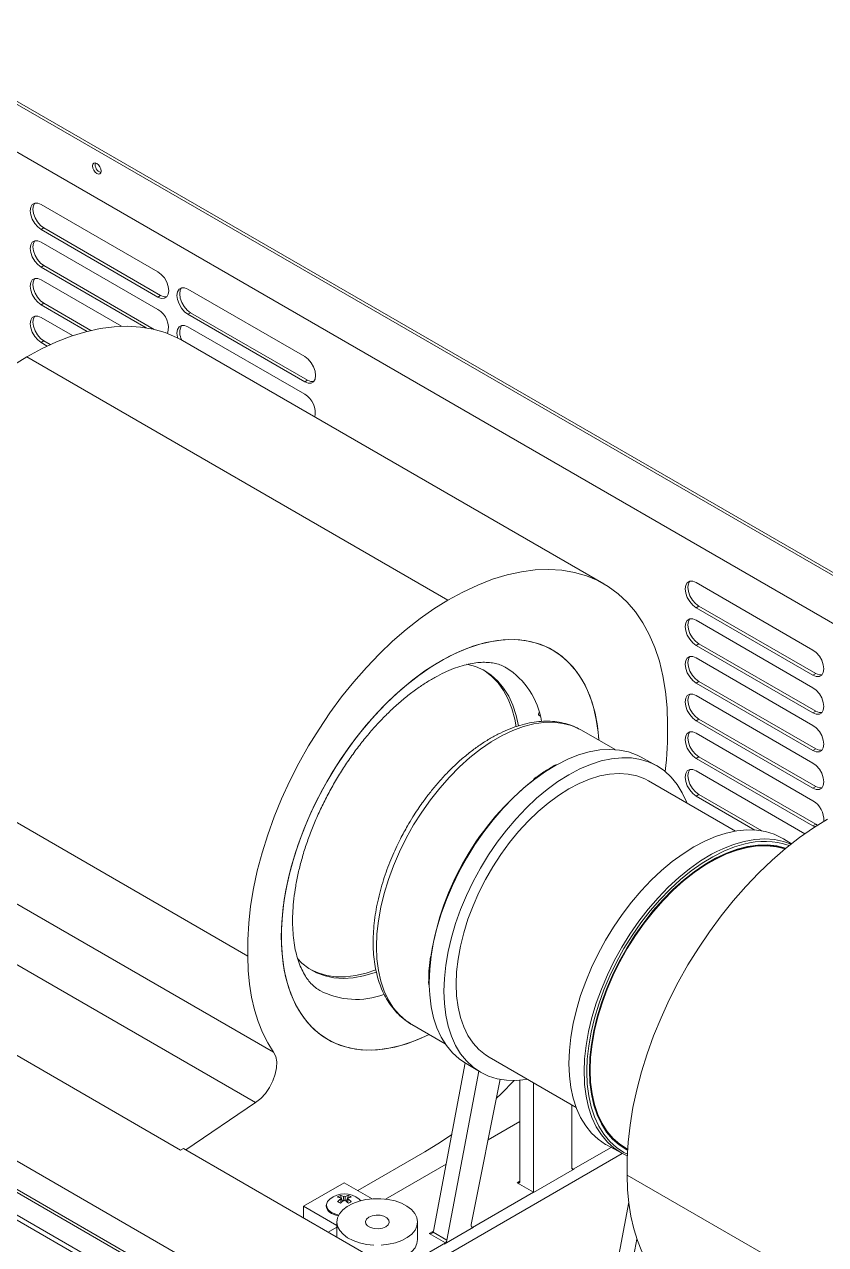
# Model space of a CAD drawing. Header units: millimetres. Extents: x 232323 to 272954, y -5343 to 8721.
# Drawn here: x 272023.9 to 272188.1, y 1152 to 1401.9 of the extents above; entities that cross this region are included whole.
import ezdxf

# ---------------------------------------------------------------- set-up
doc = ezdxf.new("R2010")
doc.units = ezdxf.units.MM
doc.header["$MEASUREMENT"] = 0
doc.layers.get('0').update_dxf_attribs({"linetype": 'CONTINUOUS'})
doc.layers.add('에어가이드', color=3, linetype='CONTINUOUS')

# ---------------------------------------------------------------- blocks, each defined once
blk = doc.blocks.new('A$C082D5D62')
at = {"color": 7, "linetype": 'Continuous', "lineweight": 15}
for p, q in [((146.1, 570.54), (784.22, 202.16)), ((146.66, 570.86), (784.78, 202.48)), ((146.1, 560.77), (775.75, 197.27)), ((660.06, 57.37), (9.19, 433.11)), ((660.06, 51.59), (9.19, 427.33)), ((660.06, 50.95), (9.19, 426.69)), ((483.23, 358.31), (459.29, 372.13)), ((459.84, 367.3), (459.29, 366.98)), ((459.29, 366.98), (483.23, 353.16)), ((459.84, 367.3), (483.78, 353.48)), ((483.23, 350.59), (459.29, 364.41)), ((459.84, 359.59), (459.29, 359.27)), ((459.29, 359.27), (480.78, 346.86)), ((459.84, 359.59), (482.48, 346.52)), ((475.79, 347.17), (459.29, 356.7)), ((483.78, 353.48), (483.23, 353.16)), ((513.29, 340.95), (489.35, 354.77)), ((459.84, 351.87), (459.29, 351.55)), ((459.29, 351.55), (468.69, 346.12)), ((459.84, 351.87), (469.47, 346.31)), ((489.91, 349.95), (489.35, 349.63)), ((489.91, 349.95), (513.85, 336.13)), ((465.75, 345.25), (459.29, 348.98)), ((489.35, 349.63), (513.29, 335.8)), ((513.29, 333.23), (489.35, 347.05)), ((459.84, 344.16), (459.29, 343.84)), ((459.29, 343.84), (460.54, 343.11)), ((459.84, 344.16), (461.15, 343.4)), ((574.56, 294.41), (488.26, 344.23)), ((542.64, 291.06), (456.34, 340.88)), ((513.85, 336.13), (513.29, 335.8)), ((617.41, 280.84), (593.47, 294.66)), ((594.03, 289.84), (593.47, 289.52)), ((593.47, 289.52), (617.41, 275.7)), ((594.03, 289.84), (617.97, 276.02)), ((617.41, 273.13), (593.47, 286.95)), ((594.03, 282.13), (593.47, 281.81)), ((593.47, 281.81), (617.41, 267.98)), ((594.03, 282.13), (617.97, 268.31)), ((617.41, 265.41), (593.47, 279.23)), ((617.97, 276.02), (617.41, 275.7)), ((594.03, 274.41), (593.47, 274.09)), ((593.47, 274.09), (617.41, 260.27)), ((594.03, 274.41), (617.97, 260.59)), ((617.41, 257.7), (593.47, 271.52)), ((501.64, 218.16), (415.34, 267.98)), ((561.27, 267.47), (561.55, 267.31)), ((617.97, 268.31), (617.41, 267.98)), ((594.03, 266.7), (593.47, 266.37)), ((593.47, 266.37), (617.41, 252.55)), ((594.03, 266.7), (617.97, 252.87)), ((570.01, 264.43), (569.7, 264.58)), ((569.75, 264.57), (570.01, 264.43)), ((576.89, 260.46), (570.01, 264.43)), ((617.41, 249.98), (593.47, 263.8)), ((617.97, 260.59), (617.41, 260.27)), ((585.3, 257.22), (582.19, 258.93)), ((594.03, 258.98), (593.47, 258.66)), ((593.47, 258.66), (617.41, 244.84)), ((594.03, 258.98), (617.97, 245.16)), ((615.76, 243.22), (593.47, 256.09)), ((601.56, 243.76), (583.75, 254.04)), ((617.97, 252.87), (617.41, 252.55)), ((594.03, 251.27), (593.47, 250.94)), ((593.47, 250.94), (605.54, 243.97)), ((594.03, 251.27), (606.95, 243.81)), ((506.93, 198.46), (420.63, 248.28)), ((617.97, 245.16), (617.41, 244.84)), ((617.97, 245.16), (618.36, 244.97)), ((617.41, 244.84), (617.84, 244.64)), ((613.02, 241.17), (611.36, 242.18)), ((503.24, 188.15), (416.94, 237.97)), ((398.78, 229.86), (487.87, 178.43)), ((538.68, 212.91), (538.7, 212.28)), ((535.21, 204.14), (535.06, 204.23)), ((535.21, 204.14), (542.08, 200.17)), ((546.17, 196.27), (539.7, 161.83)), ((546.06, 196.34), (549.09, 194.5)), ((551.08, 197.44), (568.89, 187.16)), ((548.94, 194.59), (542.43, 159.96)), ((553.32, 192.91), (547.41, 163.15)), ((557.36, 172.03), (557.36, 192.74)), ((560.15, 169.71), (560.15, 192.2)), ((488.95, 178.45), (503.24, 188.15)), ((568, 187.67), (568, 174.88)), ((557.36, 184.26), (550.86, 180.5)), ((488.43, 178.76), (487.87, 178.43)), ((563.59, 135.36), (488.43, 178.76)), ((537.92, 178.08), (524.15, 170.13)), ((534.28, 152.28), (578.33, 177.71)), ((568.29, 174.49), (576.04, 178.97)), ((575.15, 179.46), (578.25, 177.76)), ((578.98, 178.87), (579.44, 178.6)), ((542.27, 175.54), (529.85, 168.37)), ((568.56, 174.56), (560.15, 169.71)), ((568.29, 174.49), (568.07, 174.62)), ((568.55, 174.57), (568.56, 174.56)), ((665.67, 123.47), (579.37, 173.29)), ((513.01, 166.91), (521.36, 171.73)), ((521.36, 171.73), (527.08, 168.43)), ((560.14, 169.79), (556.81, 171.71)), ((520.61, 169.13), (521.03, 167.9)), ((522.23, 169.13), (521.81, 167.9)), ((547.67, 162.59), (560.14, 169.79)), ((560.14, 169.79), (560.14, 169.71)), ((560.14, 169.71), (560.15, 169.71)), ((579.69, 167.72), (574.81, 141.78)), ((513.01, 166.91), (513.01, 164.56)), ((519.89, 162.94), (513.01, 166.91)), ((517.72, 167.13), (517.72, 166.95)), ((519.89, 162.62), (518.13, 161.61)), ((519.89, 163.7), (519.89, 160.59)), ((536.42, 160.1), (536.42, 163.7)), ((547.86, 162.62), (541.89, 159.16)), ((547.67, 162.59), (547.46, 162.71)), ((547.86, 162.62), (547.86, 162.62)), ((538.82, 161.33), (542.16, 159.4)), ((539.61, 161.59), (542.43, 159.96)), ((581.36, 160.18), (577.82, 141.35)), ((532.05, 153.57), (542.16, 159.4)), ((541.88, 159.17), (541.89, 159.16))]:
    blk.add_line(p, q, dxfattribs=at)
at = {"color": 8, "linetype": 'Continuous', "lineweight": 15}
for p, q in [((659.69, 45.55), (23.76, 412.66)), ((24.59, 413.2), (659.69, 46.56)), ((571.09, 194.43), (571.09, 194.76)), ((556.81, 171.71), (557.36, 172.03)), ((538.82, 161.33), (539.7, 161.83))]:
    blk.add_line(p, q, dxfattribs=at)
at = {"color": 7, "linetype": 'Continuous', "lineweight": 15, "flags": 128}
for points in [[(471.59, 378.97), (471.52, 379.41), (471.33, 379.85), (471.04, 380.24), (470.7, 380.52), (470.36, 380.63), (470.07, 380.58), (469.88, 380.36), (469.81, 380), (469.88, 379.57), (470.07, 379.12), (470.36, 378.73), (470.7, 378.46), (471.04, 378.34), (471.33, 378.4), (471.52, 378.62), (471.59, 378.97)], [(459.29, 372.13), (458.6, 372.4), (457.98, 372.39), (457.48, 372.11), (457.17, 371.57), (457.06, 370.84), (457.17, 369.98), (457.48, 369.08), (457.98, 368.23), (458.6, 367.51), (459.29, 366.98)], [(458.01, 372.4), (457.72, 371.89), (457.62, 371.16), (457.72, 370.3), (458.04, 369.4), (458.53, 368.55), (459.15, 367.83), (459.84, 367.3)], [(459.29, 364.41), (458.6, 364.68), (457.98, 364.68), (457.48, 364.39), (457.17, 363.86), (457.06, 363.12), (457.17, 362.27), (457.48, 361.37), (457.98, 360.51), (458.6, 359.79), (459.29, 359.27)], [(458.01, 364.68), (457.72, 364.18), (457.62, 363.45), (457.72, 362.59), (458.04, 361.69), (458.53, 360.84), (459.15, 360.11), (459.84, 359.59)], [(483.23, 353.16), (483.91, 352.89), (484.54, 352.9), (485.03, 353.18), (485.34, 353.72), (485.45, 354.45), (485.34, 355.31), (485.03, 356.2), (484.54, 357.06), (483.91, 357.78), (483.23, 358.31)], [(459.29, 356.7), (458.6, 356.97), (457.98, 356.96), (457.48, 356.68), (457.17, 356.14), (457.06, 355.41), (457.17, 354.55), (457.48, 353.65), (457.98, 352.8), (458.6, 352.08), (459.29, 351.55)], [(458.01, 356.97), (457.72, 356.46), (457.62, 355.73), (457.72, 354.87), (458.04, 353.97), (458.53, 353.12), (459.15, 352.4), (459.84, 351.87)], [(489.35, 354.77), (488.66, 355.04), (488.04, 355.03), (487.55, 354.75), (487.23, 354.22), (487.12, 353.48), (487.23, 352.63), (487.55, 351.73), (488.04, 350.87), (488.66, 350.15), (489.35, 349.63)], [(488.08, 355.04), (487.79, 354.54), (487.68, 353.8), (487.79, 352.95), (488.11, 352.05), (488.6, 351.19), (489.22, 350.47), (489.91, 349.95)], [(483.78, 353.48), (484.47, 353.21), (485.06, 353.21)], [(459.29, 348.98), (458.6, 349.25), (457.98, 349.24), (457.48, 348.96), (457.17, 348.43), (457.06, 347.69), (457.17, 346.84), (457.48, 345.94), (457.98, 345.08), (458.6, 344.36), (459.29, 343.84)], [(458.01, 349.25), (457.72, 348.75), (457.62, 348.02), (457.72, 347.16), (458.04, 346.26), (458.53, 345.4), (459.15, 344.68), (459.84, 344.16)], [(488.26, 344.23), (487.01, 344.89), (484.7, 345.87), (482.25, 346.57), (479.68, 347.01), (477, 347.18), (474.23, 347.08), (471.37, 346.7), (468.45, 346.06), (465.47, 345.15), (462.45, 343.98), (459.4, 342.55), (456.34, 340.88)], [(489.35, 347.05), (488.66, 347.33), (488.04, 347.32), (487.55, 347.03), (487.23, 346.5), (487.12, 345.77), (487.23, 344.91), (487.27, 344.77)], [(456.34, 340.88), (453.47, 339.1), (450.62, 337.11), (447.79, 334.9), (445.01, 332.49), (442.28, 329.88), (439.62, 327.1), (437.04, 324.16), (434.55, 321.06), (432.17, 317.83), (429.91, 314.48), (427.78, 311.03), (425.79, 307.49), (423.95, 303.88), (422.27, 300.22), (420.76, 296.53), (419.41, 292.83), (418.25, 289.13), (417.28, 285.44), (416.5, 281.8), (415.91, 278.22), (415.52, 274.71), (415.33, 271.29), (415.34, 267.98)], [(513.29, 335.8), (513.98, 335.53), (514.6, 335.54), (515.09, 335.82), (515.41, 336.36), (515.52, 337.09), (515.41, 337.95), (515.09, 338.85), (514.6, 339.7), (513.98, 340.43), (513.29, 340.95)], [(513.85, 336.13), (514.54, 335.85), (515.12, 335.85)], [(587.62, 265.55), (587.52, 269.03), (587.2, 272.36), (586.68, 275.54), (585.95, 278.55), (585.02, 281.38), (583.89, 284.01), (582.57, 286.44), (581.06, 288.64), (579.37, 290.62), (577.51, 292.35), (575.49, 293.84), (573.32, 295.07), (571, 296.05), (568.55, 296.75), (565.98, 297.19), (563.3, 297.36), (560.53, 297.26), (557.68, 296.88), (554.75, 296.24), (551.77, 295.33), (548.75, 294.16), (545.7, 292.73), (542.64, 291.06)], [(592.2, 294.94), (591.91, 294.43), (591.8, 293.7), (591.91, 292.84), (592.22, 291.94), (592.72, 291.09), (593.34, 290.36), (594.03, 289.84)], [(593.47, 294.66), (592.78, 294.94), (592.16, 294.93), (591.67, 294.64), (591.35, 294.11), (591.24, 293.38), (591.35, 292.52), (591.67, 291.62), (592.16, 290.77), (592.78, 290.04), (593.47, 289.52)], [(542.64, 291.06), (539.77, 289.28), (536.92, 287.29), (534.09, 285.08), (531.31, 282.67), (528.58, 280.06), (525.92, 277.28), (523.34, 274.34), (520.85, 271.24), (518.47, 268.01), (516.22, 264.66), (514.09, 261.21), (512.09, 257.67), (510.25, 254.06), (508.57, 250.4), (507.06, 246.71), (505.72, 243.01), (504.55, 239.3), (503.58, 235.62), (502.8, 231.98), (502.21, 228.4), (501.82, 224.89), (501.63, 221.47), (501.64, 218.16)], [(593.47, 286.95), (592.78, 287.22), (592.16, 287.21), (591.67, 286.93), (591.35, 286.39), (591.24, 285.66), (591.35, 284.8), (591.67, 283.91), (592.16, 283.05), (592.78, 282.33), (593.47, 281.81)], [(592.2, 287.22), (591.91, 286.72), (591.8, 285.98), (591.91, 285.13), (592.22, 284.23), (592.72, 283.37), (593.34, 282.65), (594.03, 282.13)], [(573.56, 262.37), (573.42, 263.99), (573.03, 266.64), (572.45, 269.14), (571.68, 271.48), (570.72, 273.63), (569.59, 275.58), (568.29, 277.32), (566.82, 278.85), (565.19, 280.14), (563.42, 281.2), (561.52, 282.02), (559.5, 282.6), (557.36, 282.92), (555.12, 282.99), (552.8, 282.8), (550.41, 282.37), (547.97, 281.68), (545.48, 280.75), (542.97, 279.59), (540.44, 278.18), (537.92, 276.56), (535.42, 274.72), (532.95, 272.68), (530.53, 270.44), (528.17, 268.03), (525.89, 265.46), (523.71, 262.74), (521.62, 259.88), (519.66, 256.92), (517.82, 253.86), (516.12, 250.72), (514.57, 247.52), (513.19, 244.28), (511.97, 241.02), (510.92, 237.76), (510.06, 234.52), (509.38, 231.32), (508.89, 228.18), (508.6, 225.11), (508.5, 222.14)], [(538.76, 202.09), (536.66, 201.13), (534.18, 200.2), (531.73, 199.52), (529.34, 199.08), (527.02, 198.9), (524.79, 198.97), (522.65, 199.29), (520.62, 199.86), (518.72, 200.68), (516.95, 201.74), (515.33, 203.04), (513.86, 204.56), (512.55, 206.31), (511.42, 208.26), (510.47, 210.41), (509.69, 212.74), (509.11, 215.24), (508.72, 217.9), (508.53, 220.7), (508.53, 223.61), (508.72, 226.63), (509.11, 229.74), (509.69, 232.92), (510.47, 236.14), (511.42, 239.39), (512.55, 242.65), (513.86, 245.9), (515.33, 249.12), (516.95, 252.29), (518.72, 255.4), (520.62, 258.41), (522.65, 261.33), (524.79, 264.11), (527.02, 266.76), (529.34, 269.26), (531.73, 271.58), (534.18, 273.72), (536.66, 275.66), (539.18, 277.4), (541.7, 278.91), (544.23, 280.2), (546.73, 281.25), (549.2, 282.06), (551.62, 282.62), (553.97, 282.93), (556.25, 282.98), (558.44, 282.79), (560.52, 282.34), (562.49, 281.64), (564.33, 280.7), (566.02, 279.52), (567.57, 278.11), (568.96, 276.48), (570.18, 274.63), (571.22, 272.57), (572.09, 270.33), (572.77, 267.91), (573.25, 265.33), (573.55, 262.6), (573.56, 262.37)], [(617.41, 275.7), (618.1, 275.43), (618.72, 275.43), (619.21, 275.72), (619.53, 276.25), (619.64, 276.99), (619.53, 277.84), (619.21, 278.74), (618.72, 279.6), (618.1, 280.32), (617.41, 280.84)], [(557.09, 265.33), (556.62, 267.47), (555.94, 269.52), (555.08, 271.38), (554.05, 273.05), (552.84, 274.5), (551.48, 275.73), (549.96, 276.72), (548.31, 277.48), (546.53, 277.98), (546.53, 277.98)], [(593.47, 279.23), (592.78, 279.5), (592.16, 279.5), (591.67, 279.21), (591.35, 278.68), (591.24, 277.95), (591.35, 277.09), (591.67, 276.19), (592.16, 275.34), (592.78, 274.61), (593.47, 274.09)], [(592.2, 279.51), (591.91, 279), (591.8, 278.27), (591.91, 277.41), (592.22, 276.51), (592.72, 275.66), (593.34, 274.93), (594.03, 274.41)], [(556.62, 265.12), (556.33, 266.71), (555.75, 268.84), (554.98, 270.8), (554.03, 272.56), (552.91, 274.12), (551.62, 275.46), (550.18, 276.58), (549.88, 276.77)], [(617.97, 276.02), (618.66, 275.75), (619.24, 275.75)], [(617.41, 267.98), (618.1, 267.71), (618.72, 267.72), (619.21, 268), (619.53, 268.54), (619.64, 269.27), (619.53, 270.13), (619.21, 271.03), (618.72, 271.88), (618.1, 272.6), (617.41, 273.13)], [(593.47, 271.52), (592.78, 271.79), (592.16, 271.78), (591.67, 271.5), (591.35, 270.96), (591.24, 270.23), (591.35, 269.37), (591.67, 268.47), (592.16, 267.62), (592.78, 266.9), (593.47, 266.37)], [(592.2, 271.79), (591.91, 271.29), (591.8, 270.55), (591.91, 269.7), (592.22, 268.8), (592.72, 267.94), (593.34, 267.22), (594.03, 266.7)], [(617.97, 268.31), (618.66, 268.03), (619.24, 268.03)], [(617.41, 260.27), (618.1, 260), (618.72, 260), (619.21, 260.29), (619.53, 260.82), (619.64, 261.55), (619.53, 262.41), (619.21, 263.31), (618.72, 264.17), (618.1, 264.89), (617.41, 265.41)], [(593.47, 263.8), (592.78, 264.07), (592.16, 264.07), (591.67, 263.78), (591.35, 263.25), (591.24, 262.52), (591.35, 261.66), (591.67, 260.76), (592.16, 259.91), (592.78, 259.18), (593.47, 258.66)], [(592.2, 264.08), (591.91, 263.57), (591.8, 262.84), (591.91, 261.98), (592.22, 261.08), (592.72, 260.23), (593.34, 259.5), (594.03, 258.98)], [(564.86, 257.31), (564.91, 257.33), (567.17, 258.46), (569.4, 259.35), (571.6, 259.99), (573.73, 260.37), (575.8, 260.5), (577.77, 260.36), (579.64, 259.97), (581.39, 259.33), (582.19, 258.93)], [(617.97, 260.59), (618.66, 260.32), (619.24, 260.32)], [(541.81, 210.95), (541.91, 213.59), (542.2, 216.31), (542.68, 219.11), (543.35, 221.96), (544.21, 224.83), (545.24, 227.72), (546.44, 230.59), (547.8, 233.42), (549.31, 236.19), (550.96, 238.89), (552.73, 241.48), (554.61, 243.95), (556.59, 246.29), (558.66, 248.47), (560.79, 250.47), (562.97, 252.29), (565.18, 253.9), (567.42, 255.31), (569.65, 256.48), (571.86, 257.42), (574.04, 258.12), (576.17, 258.58), (578.24, 258.78), (580.22, 258.74), (582.1, 258.44), (583.88, 257.89), (585.52, 257.1), (587.03, 256.07), (588.39, 254.81), (589.59, 253.32), (590.62, 251.63), (591.48, 249.74), (591.56, 249.53)], [(617.41, 252.55), (618.1, 252.28), (618.72, 252.29), (619.21, 252.57), (619.53, 253.11), (619.64, 253.84), (619.53, 254.7), (619.21, 255.6), (618.72, 256.45), (618.1, 257.17), (617.41, 257.7)], [(544.31, 212.4), (544.41, 214.92), (544.7, 217.53), (545.19, 220.21), (545.87, 222.94), (546.73, 225.69), (547.77, 228.44), (548.98, 231.17), (550.34, 233.85), (551.85, 236.47), (553.49, 238.99), (555.25, 241.4), (557.12, 243.67), (559.07, 245.8), (561.09, 247.75), (563.17, 249.51), (565.28, 251.07), (567.42, 252.42), (569.55, 253.53), (571.66, 254.41), (573.74, 255.05), (575.76, 255.43), (577.72, 255.57), (579.58, 255.44), (581.34, 255.07), (582.98, 254.44), (583.75, 254.04)], [(593.47, 256.09), (592.78, 256.36), (592.16, 256.35), (591.67, 256.07), (591.35, 255.53), (591.24, 254.8), (591.35, 253.94), (591.67, 253.04), (592.16, 252.19), (592.78, 251.47), (593.47, 250.94)], [(592.2, 256.36), (591.91, 255.85), (591.8, 255.12), (591.91, 254.26), (592.22, 253.37), (592.72, 252.51), (593.34, 251.79), (594.03, 251.27)], [(617.97, 252.87), (618.66, 252.6), (619.24, 252.6)], [(620.37, 246.19), (617.5, 244.41), (614.65, 242.42), (611.82, 240.21), (609.03, 237.8), (606.3, 235.19), (603.64, 232.41), (601.06, 229.47), (598.58, 226.37), (596.2, 223.14), (593.94, 219.79), (591.81, 216.34), (589.82, 212.8), (587.98, 209.19), (586.3, 205.53), (584.78, 201.84), (583.44, 198.14), (582.28, 194.43), (581.31, 190.75), (580.52, 187.11), (579.94, 183.53), (579.55, 180.02), (579.36, 176.6), (579.37, 173.29)], [(567.42, 196.17), (567.52, 198.8), (567.81, 201.53), (568.29, 204.32), (568.97, 207.17), (569.82, 210.05), (570.85, 212.93), (572.05, 215.8), (573.41, 218.63), (574.92, 221.41), (576.57, 224.1), (578.34, 226.69), (580.22, 229.17), (582.21, 231.5), (584.27, 233.68), (586.4, 235.69), (588.58, 237.5), (590.8, 239.12), (593.03, 240.52), (595.26, 241.7), (597.47, 242.64), (599.66, 243.34), (601.79, 243.79), (603.85, 244), (605.83, 243.95), (607.72, 243.65), (609.49, 243.1), (611.13, 242.31), (611.36, 242.18)], [(571.09, 194.76), (571.19, 197.07), (571.49, 199.8), (571.98, 202.6), (572.66, 205.45), (573.53, 208.33), (574.57, 211.22), (575.79, 214.09), (577.17, 216.92), (578.7, 219.68), (580.36, 222.37), (582.15, 224.95), (584.06, 227.4), (586.05, 229.71), (588.13, 231.86), (590.28, 233.83), (592.47, 235.61), (594.69, 237.18), (596.93, 238.52), (599.16, 239.64), (601.37, 240.52), (603.24, 241.07)], [(571.63, 194.74), (571.73, 197.36), (572.03, 200.07), (572.52, 202.85), (573.21, 205.69), (574.08, 208.55), (575.13, 211.41), (576.35, 214.26), (577.74, 217.06), (579.27, 219.8), (580.94, 222.45), (582.74, 225), (584.64, 227.41), (586.64, 229.68), (588.72, 231.78), (590.86, 233.7), (593.05, 235.41), (595.26, 236.92), (597.48, 238.2), (599.69, 239.25), (601.87, 240.05), (604.01, 240.61), (606.09, 240.9), (608.09, 240.95), (610, 240.73), (611.79, 240.26), (611.86, 240.24)], [(571.75, 194.8), (571.85, 197.4), (572.14, 200.1), (572.63, 202.88), (573.32, 205.7), (574.19, 208.55), (575.23, 211.4), (576.45, 214.23), (577.83, 217.02), (579.36, 219.75), (581.02, 222.39), (582.81, 224.92), (584.71, 227.33), (586.7, 229.58), (588.77, 231.67), (590.9, 233.58), (593.07, 235.29), (595.27, 236.79), (597.48, 238.07), (599.69, 239.11), (601.86, 239.91), (603.99, 240.46), (606.06, 240.76), (608.05, 240.8), (609.95, 240.59), (611.72, 240.13)], [(571.77, 194.81), (571.87, 197.41), (572.17, 200.11), (572.66, 202.88), (573.34, 205.7), (574.21, 208.54), (575.26, 211.39), (576.47, 214.22), (577.85, 217.01), (579.38, 219.74), (581.04, 222.37), (582.83, 224.9), (584.72, 227.31), (586.71, 229.56), (588.78, 231.65), (590.91, 233.56), (593.08, 235.27), (595.28, 236.77), (597.49, 238.04), (599.69, 239.08), (601.86, 239.88), (603.99, 240.43), (606.06, 240.73), (608.05, 240.77), (609.94, 240.56), (611.69, 240.1)], [(597.71, 239.56), (598.92, 240.14), (601.15, 241.02), (603.34, 241.66), (605.48, 242.04), (607.54, 242.17), (609.52, 242.04), (611.39, 241.65), (612.92, 241.1)], [(508.5, 222.14), (508.6, 219.28), (508.89, 216.55), (509.38, 213.97), (510.06, 211.55), (510.92, 209.31), (511.97, 207.26), (513.19, 205.41), (514.57, 203.77), (516.12, 202.36), (517.82, 201.18), (519.66, 200.24), (521.62, 199.54), (523.71, 199.1), (525.89, 198.9), (528.17, 198.96), (530.53, 199.27), (532.95, 199.83), (535.42, 200.64), (537.92, 201.69), (538.76, 202.09)], [(501.64, 218.16), (501.73, 215.23), (501.98, 212.42), (502.4, 209.72), (502.99, 207.16), (503.74, 204.74), (504.65, 202.48), (505.71, 200.38), (506.93, 198.46)], [(511.79, 217.63), (512.71, 216.71), (514.15, 215.6), (515.73, 214.72), (517.45, 214.09), (519.28, 213.71), (521.22, 213.58), (523.24, 213.7), (525.34, 214.08), (527.49, 214.7), (527.94, 214.86)], [(514.45, 215.4), (516.02, 214.7), (517.79, 214.19), (519.68, 213.93), (521.66, 213.93), (523.72, 214.18), (525.85, 214.68), (527.87, 215.37)], [(546.06, 196.34), (544.94, 197.11), (543.54, 198.36), (542.31, 199.84), (541.26, 201.54), (540.38, 203.44), (539.69, 205.53), (539.19, 207.79), (538.9, 210.2), (538.8, 212.11)], [(558.88, 192.93), (558.66, 192.89), (556.59, 192.69), (554.61, 192.74), (552.73, 193.03), (550.96, 193.58), (549.31, 194.37), (547.8, 195.4), (546.44, 196.67), (545.24, 198.15), (544.21, 199.84), (543.35, 201.73), (542.68, 203.8), (542.2, 206.04), (541.91, 208.43), (541.81, 210.95)], [(551.08, 197.44), (550.34, 197.9), (548.98, 199.01), (547.77, 200.35), (546.73, 201.9), (545.87, 203.66), (545.19, 205.6), (544.7, 207.72), (544.41, 209.99), (544.31, 212.4)], [(503.24, 188.15), (504.28, 188.99), (505.24, 190.04), (506.08, 191.26), (506.76, 192.58), (507.25, 193.94), (507.51, 195.27), (507.55, 196.51), (507.35, 197.59), (506.93, 198.46)], [(575.15, 179.46), (574.92, 179.59), (573.41, 180.62), (572.05, 181.88), (570.85, 183.36), (569.82, 185.06), (568.97, 186.95), (568.29, 189.02), (567.81, 191.26), (567.52, 193.65), (567.42, 196.17)], [(552.56, 189.08), (553.51, 189.97), (556.23, 192.68)], [(579.38, 177.21), (578.23, 177.77), (576.68, 178.78), (575.29, 180.04), (574.06, 181.52), (573, 183.21), (572.13, 185.11), (571.44, 187.2), (570.94, 189.46), (570.64, 191.88), (570.59, 192.59)], [(579.43, 178.42), (579.27, 178.5), (577.74, 179.47), (576.35, 180.67), (575.13, 182.11), (574.08, 183.76), (573.21, 185.61), (572.52, 187.65), (572.03, 189.87), (571.73, 192.24), (571.63, 194.74)], [(579.44, 178.58), (579.36, 178.63), (577.83, 179.59), (576.45, 180.79), (575.23, 182.22), (574.19, 183.86), (573.32, 185.71), (572.63, 187.74), (572.14, 189.95), (571.85, 192.3), (571.75, 194.8)], [(578.98, 178.87), (577.85, 179.62), (576.47, 180.81), (575.26, 182.24), (574.21, 183.88), (573.34, 185.73), (572.66, 187.76), (572.17, 189.96), (571.87, 192.32), (571.77, 194.81)], [(537.92, 178.08), (541.09, 180.03), (543.41, 181.6)], [(579.37, 173.29), (579.45, 170.36), (579.71, 167.55), (580.13, 164.85), (580.71, 162.29), (581.46, 159.87), (582.37, 157.61), (583.44, 155.51), (584.65, 153.59)], [(518.42, 168.38), (517.95, 167.88), (517.73, 167.28), (517.8, 166.68), (518.17, 166.11), (518.8, 165.62)], [(528.97, 158.95), (530.47, 159.12), (531.89, 159.44), (533.18, 159.91), (534.3, 160.51), (535.21, 161.22), (535.89, 162.01), (536.29, 162.86), (536.42, 163.73), (536.27, 164.61), (535.84, 165.45), (535.16, 166.24), (534.23, 166.94), (533.09, 167.53), (531.79, 167.99), (530.36, 168.3), (528.86, 168.46), (527.34, 168.45), (525.84, 168.28), (524.42, 167.96), (523.13, 167.49), (522.01, 166.89), (521.1, 166.18), (520.43, 165.39), (520.02, 164.54), (519.89, 163.67), (520.04, 162.79), (520.47, 161.95), (521.16, 161.16), (522.08, 160.46), (523.22, 159.87), (524.52, 159.41), (525.95, 159.1), (527.45, 158.94)], [(524.76, 168.05), (524.67, 168.15), (524.42, 168.38)], [(518.8, 165.62), (519.64, 165.26), (520.25, 165.1)], [(518.8, 165.43), (519.64, 165.07), (520.17, 164.93)], [(528.4, 162.3), (529.21, 162.43), (529.9, 162.72), (530.38, 163.12), (530.59, 163.59), (530.51, 164.08), (530.14, 164.52), (529.53, 164.86), (528.76, 165.07), (527.91, 165.1), (527.1, 164.97), (526.41, 164.68), (525.93, 164.28), (525.72, 163.81), (525.81, 163.32), (526.17, 162.88), (526.78, 162.54), (527.55, 162.33), (528.4, 162.3)], [(528.97, 155.35), (530.47, 155.52), (531.89, 155.84), (533.18, 156.31), (534.3, 156.91), (535.21, 157.61), (535.89, 158.41), (536.29, 159.25), (536.42, 160.1)]]:
    blk.add_lwpolyline(points, dxfattribs=at)
at = {"color": 8, "linetype": 'Continuous', "lineweight": 15, "flags": 128}
for points in [[(528, 220.08), (528.09, 222.68), (528.39, 225.38), (528.88, 228.15), (529.56, 230.97), (530.43, 233.82), (531.48, 236.67), (532.7, 239.5), (534.07, 242.28), (535.6, 245.01), (537.26, 247.65), (539.05, 250.18), (540.94, 252.58), (542.93, 254.83), (545, 256.92), (547.13, 258.83), (549.3, 260.54), (551.5, 262.04), (553.71, 263.31), (555.91, 264.35), (558.08, 265.15), (560.21, 265.7), (562.28, 266), (564.27, 266.04), (566.16, 265.83), (567.95, 265.36), (569.61, 264.64), (569.75, 264.57)], [(538.8, 212.11), (538.8, 212.75), (538.9, 215.42), (539.19, 218.18), (539.69, 221.01), (540.38, 223.9), (541.26, 226.81), (542.31, 229.73), (543.54, 232.63), (544.94, 235.49), (546.48, 238.29), (548.17, 241), (549.98, 243.61), (551.9, 246.09), (553.92, 248.43), (556.02, 250.6), (558.19, 252.59), (560.41, 254.39), (562.65, 255.97), (564.86, 257.31)], [(570.59, 192.59), (570.54, 194.43), (570.64, 197.09), (570.94, 199.85), (571.44, 202.69), (572.13, 205.57), (573, 208.48), (574.06, 211.4), (575.29, 214.3), (576.68, 217.16), (578.23, 219.96), (579.91, 222.67), (581.72, 225.28), (583.65, 227.76), (585.67, 230.1), (587.77, 232.27), (589.94, 234.26), (592.15, 236.06), (594.4, 237.64), (596.66, 239.01), (597.71, 239.56)], [(535.06, 204.23), (534.07, 204.89), (532.7, 206.09), (531.48, 207.51), (530.43, 209.15), (529.56, 211), (528.88, 213.03), (528.39, 215.23), (528.09, 217.59), (528, 220.08)], [(579.39, 177.6), (578.7, 177.95), (577.17, 178.96), (575.79, 180.2), (574.57, 181.66), (573.53, 183.34), (572.66, 185.22), (571.98, 187.28), (571.49, 189.52), (571.19, 191.91), (571.09, 194.43)]]:
    blk.add_lwpolyline(points, dxfattribs=at)
at = {"color": 7, "linetype": 'Continuous', "lineweight": 15}
for centre, radius, start, end in [((472.04, 380.26), 1.67, 167.3762, 252.6184), ((481.17, 346.91), 4.21, 343.0027, 60.7767), ((490.84, 345.85), 3.13, 151.874, 209.4693), ((511.1, 329.45), 4.37, 348.4167, 59.924), ((545.93, 263.63), 16.12, 9.4436, 57.5326), ((561.62, 267.71), 0.425, 126.2647, 214.7125), ((561.7, 267.51), 0.242, 148.5088, 242.3955), ((515.15, 264.26), 72.49, 353.4306, 1.0256), ((595.77, 209.35), 57.3, 128.5749, 170.9226), ((615.05, 246.07), 4.57, 355.8977, 58.9177), ((523.86, 225.54), 16.26, 242.6965, 290.2999), ((557.03, 171.98), 0.344, 230.7974, 9.2117), ((521.42, 164.63), 4.8, 51.3221, 128.6779), ((521.99, 166.07), 3.35, 114.325, 125.6696), ((519.47, 165.78), 3.07, 67.1816, 79.4166), ((524.31, 163.48), 6.12, 126.6597, 134.371), ((515.33, 159.06), 9.98, 58.1008, 61.9046), ((520.04, 166.11), 3.07, 67.1816, 79.4166), ((524.89, 163.15), 6.12, 126.6597, 134.371), ((520.91, 168.5), 0.27, 156.4224, 203.5794), ((521.42, 167.61), 1.34, 81.9916, 98.0078), ((521.42, 169.39), 1.34, 261.9939, 278.007), ((522.79, 166.11), 3.07, 100.5835, 112.8183), ((517.95, 163.15), 6.12, 45.6292, 53.3403), ((523.37, 165.78), 3.07, 100.5835, 112.8183), ((521.93, 168.5), 0.27, 336.4244, 23.573), ((518.52, 163.48), 6.12, 45.6292, 53.3403), ((520.85, 166.07), 3.35, 54.3298, 65.6755), ((527.5, 159.06), 9.97, 118.0941, 121.9005), ((519.54, 167.11), 1.83, 185.1154, 246.2049)]:
    blk.add_arc(centre, radius, start, end, dxfattribs=at)
at = {"color": 8, "linetype": 'Continuous', "lineweight": 15}
blk.add_arc((607.43, 226.06), 15.59, 70.8852, 105.6018, dxfattribs=at)
at = {"color": 7, "linetype": 'Continuous', "lineweight": 15}
for centre, major_axis, ratio, start_param, end_param in [((568.56, 175.21), (0.394, 0.682), 0.577206, 2.356264, 3.926757), ((568.55, 175.21), (0.394, 0.682), 0.577206, 3.441085, 3.926757), ((547.95, 163.3), (0.394, 0.682), 0.577213, 2.102819, 3.773694), ((547.94, 163.31), (0.394, 0.682), 0.577213, 3.416691, 3.773694), ((539.14, 162.16), (-0.2, 0.777), 0.69083, 3.743897, 4.117363), ((541.88, 159.81), (0.394, 0.682), 0.577356, 3.92791, 4.437014), ((541.89, 159.8), (0.394, 0.682), 0.577356, 3.92791, 5.257762)]:
    blk.add_ellipse(centre, major_axis=major_axis, ratio=ratio, start_param=start_param, end_param=end_param, dxfattribs=at)
for points, knots in [([(516.42, 211.11), (516.27, 211.19), (515.76, 211.46), (515.02, 212.08), (514.18, 212.97), (513.4, 214.05), (512.7, 215.34), (512.07, 216.85), (511.56, 218.52), (511.17, 220.37), (510.92, 222.38), (510.79, 224.54), (510.81, 226.84), (510.99, 229.27), (511.31, 231.81), (511.79, 234.44), (512.43, 237.14), (513.23, 239.89), (514.18, 242.67), (515.28, 245.47), (516.52, 248.26), (517.89, 251.02), (519.39, 253.74), (521.01, 256.38), (522.73, 258.94), (524.54, 261.4), (526.43, 263.73), (528.38, 265.93), (530.38, 267.97), (532.4, 269.85), (534.45, 271.56), (536.48, 273.08), (538.5, 274.41), (540.47, 275.55), (542.38, 276.49), (544.22, 277.23), (545.97, 277.77), (547.61, 278.14), (549.13, 278.33), (550.53, 278.35), (551.82, 278.23), (553.01, 277.94), (553.92, 277.62), (554.41, 277.31), (554.58, 277.21)], [0, 0, 0, 0, 0.012382, 0.041234, 0.067483, 0.092025, 0.118107, 0.142952, 0.167083, 0.19085, 0.21446, 0.238034, 0.261624, 0.285279, 0.309021, 0.332861, 0.356798, 0.380824, 0.40493, 0.429102, 0.453327, 0.477589, 0.501875, 0.526168, 0.550451, 0.574706, 0.598918, 0.623072, 0.647153, 0.671148, 0.695045, 0.718833, 0.742508, 0.766074, 0.789543, 0.812949, 0.836345, 0.859798, 0.883444, 0.907493, 0.93227, 0.958269, 0.986207, 1, 1, 1, 1]), ([(569.7, 264.58), (569.3, 264.79), (568.34, 265.29), (566.75, 265.8), (564.97, 266.16), (563.15, 266.3), (561.27, 266.22), (559.33, 265.94), (557.36, 265.45), (555.37, 264.76), (553.37, 263.88), (551.38, 262.82), (549.41, 261.58), (547.46, 260.18), (545.56, 258.63), (543.72, 256.95), (541.95, 255.15), (540.28, 253.28), (538.75, 251.41), (537.49, 249.71), (536.41, 248.15), (535.39, 246.58), (534.72, 245.45), (534.35, 244.82)], [0, 0, 0, 0, 0.039361, 0.092765, 0.142557, 0.193052, 0.244003, 0.295175, 0.346719, 0.398359, 0.450005, 0.501419, 0.552831, 0.604121, 0.655137, 0.705775, 0.75584, 0.804906, 0.851847, 0.894895, 0.925558, 0.959319, 1, 1, 1, 1]), ([(564.67, 257.32), (563.97, 256.91), (562.56, 256.08), (561.04, 255.05), (560.24, 254.41), (560.13, 254.33)], [0, 0, 0, 0, 0.462029, 0.929355, 1, 1, 1, 1]), ([(534.35, 244.82), (533.86, 243.95), (533.17, 242.72), (532.25, 240.86), (531.51, 239.26), (530.7, 237.34), (529.94, 235.31), (529.24, 233.19), (528.63, 231.01), (528.12, 228.79), (527.72, 226.57), (527.45, 224.36), (527.31, 222.17), (527.3, 220.05), (527.43, 217.98), (527.71, 216), (528.13, 214.08), (528.69, 212.26), (529.4, 210.56), (530.27, 208.97), (531.29, 207.51), (532.46, 206.2), (533.71, 205.09), (534.62, 204.52), (535.04, 204.25)], [0, 0, 0, 0, 0.056221, 0.078977, 0.116688, 0.155722, 0.197471, 0.2409, 0.285597, 0.331244, 0.377628, 0.424601, 0.47207, 0.519933, 0.567223, 0.614991, 0.663394, 0.712013, 0.760348, 0.809054, 0.858354, 0.907431, 0.957113, 1, 1, 1, 1]), ([(539.05, 218.07), (538.95, 217.26), (538.76, 215.63), (538.69, 213.93), (538.69, 213.03), (538.68, 212.91)], [0, 0, 0, 0, 0.4583337, 0.9268538, 1, 1, 1, 1]), ([(520.66, 168.61), (520.66, 168.56), (520.68, 168.23), (520.71, 167.9), (520.73, 167.63)], [0, 0, 0, 0, 0.156921, 1, 1, 1, 1]), ([(520.72, 167.62), (520.7, 167.83), (520.68, 168.09), (520.66, 168.35), (520.66, 168.39)], [0, 0, 0, 0, 0.816993, 1, 1, 1, 1]), ([(521.29, 168.04), (521.28, 168.29), (521.26, 168.59), (521.24, 168.89), (521.23, 168.94)], [0, 0, 0, 0, 0.828429, 1, 1, 1, 1]), ([(521.61, 168.94), (521.6, 168.89), (521.58, 168.59), (521.56, 168.3), (521.54, 168.05)], [0, 0, 0, 0, 0.173435, 1, 1, 1, 1]), ([(522.11, 167.63), (522.13, 167.9), (522.15, 168.23), (522.18, 168.56), (522.18, 168.61)], [0, 0, 0, 0, 0.84308, 1, 1, 1, 1]), ([(522.18, 168.39), (522.18, 168.35), (522.16, 168.09), (522.14, 167.83), (522.12, 167.62)], [0, 0, 0, 0, 0.183007, 1, 1, 1, 1]), ([(539.61, 161.59), (539.56, 161.54), (539.46, 161.41), (539.22, 161.31), (539.01, 161.28), (538.88, 161.3), (538.83, 161.32), (538.82, 161.33)], [0, 0, 0, 0, 0.259362, 0.573825, 0.813733, 0.962141, 1, 1, 1, 1])]:
    blk.add_open_spline(points, degree=3, knots=knots, dxfattribs=at)

msp = doc.modelspace()

# ---------------------------------------------------------------- block references
at = {"layer": '에어가이드'}
msp.add_blockref('A$C082D5D62', (271568.06, 992.9), dxfattribs=at)

doc.saveas('drawing.dxf')
